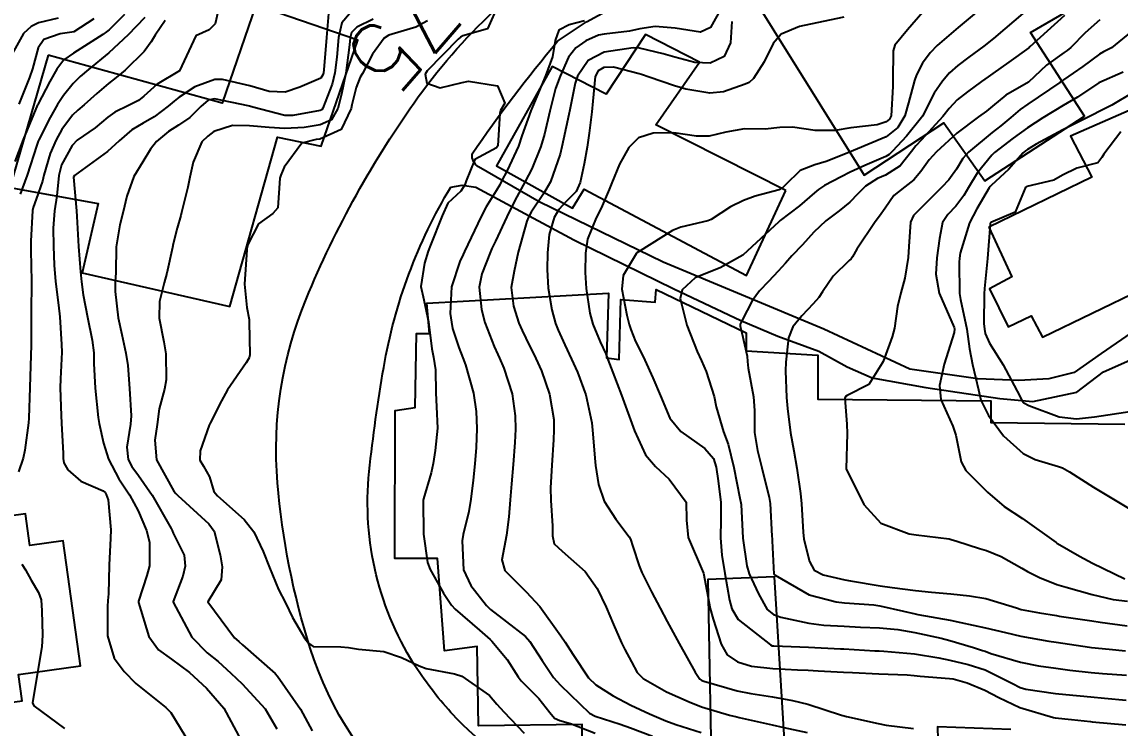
# Model space of a CAD drawing. Header units: metres. Extents: x 318500 to 325275, y 7408834 to 7428799.
# Drawn here: x 322560 to 322622.1, y 7421471.7 to 7421511.6 of the extents above; entities that cross this region are included whole.
import ezdxf
from ezdxf.enums import TextEntityAlignment as Align

# ---------------------------------------------------------------- set-up
doc = ezdxf.new("R2010")
doc.units = ezdxf.units.M
doc.header["$MEASUREMENT"] = 0
for name, color, linetype in [('Cotas', 45, 'Continuous'), ('Curvas de Nivel 1m', 11, 'Continuous'), ('Curvas de Nivel 5m', 15, 'Continuous'), ('Edificações', 30, 'Continuous'), ('Vias Primárias', 230, 'Continuous'), ('Vias Secundárias', 230, 'Continuous')]:
    doc.layers.add(name, color=color, linetype=linetype)
doc.styles.add('Style-STANDARD', font='STANDARD.shx')

msp = doc.modelspace()

# ---------------------------------------------------------------- linework, layer by layer
at = {"layer": 'Curvas de Nivel 1m', "flags": 128}
for points, elevation in [([(322571.143, 7421512.6), (322570.9, 7421511.524), (322570.559, 7421511.171), (322569.795, 7421510.846), (322568.87, 7421508.86), (322567.616, 7421508.115), (322566.848, 7421507.434), (322566.55, 7421507.179), (322565.986, 7421506.893), (322565.216, 7421506.523), (322564.83, 7421506.243), (322564.108, 7421505.633), (322563.09, 7421504.936), (322562.807, 7421504.647), (322562.204, 7421503.538), (322562.052, 7421502.947), (322561.93, 7421501.791), (322561.805, 7421500.95), (322561.733, 7421499.962), (322561.752, 7421498.95), (322561.79, 7421497.878), (322561.869, 7421496.948), (322562.032, 7421495.604), (322562.097, 7421494.946), (322562.208, 7421493.394), (322562.217, 7421492.944), (322562.137, 7421491.443), (322562.129, 7421490.945), (322562.178, 7421489.373), (322562.197, 7421488.944), (322562.292, 7421487.225), (322562.289, 7421486.943), (322562.325, 7421486.7), (322562.564, 7421486.307), (322563.292, 7421485.657), (322564.552, 7421485.118), (322564.662, 7421485.019), (322564.73, 7421484.907), (322564.841, 7421484.61), (322564.983, 7421482.903), (322564.976, 7421482.441), (322564.889, 7421480.904), (322564.851, 7421479.281), (322564.828, 7421478.905), (322564.805, 7421478.565), (322564.808, 7421476.904), (322565.178, 7421475.65), (322565.748, 7421474.89), (322566.41, 7421474.216), (322568.1, 7421472.854), (322568.386, 7421472.58), (322569.44, 7421470.839)], 778), ([(322578.918, 7421512.594), (322578.055, 7421511.581), (322577.86, 7421510.735), (322577.767, 7421509.625), (322577.652, 7421508.738), (322577.501, 7421508.1), (322576.982, 7421506.748), (322576.928, 7421506.66), (322576.838, 7421506.62), (322575.275, 7421506.332), (322574.833, 7421506.342), (322573.012, 7421506.798), (322572.841, 7421506.854), (322572.765, 7421506.877), (322570.847, 7421507.27), (322570.486, 7421507.194), (322570.071, 7421506.842), (322569.461, 7421506.221), (322568.824, 7421505.778), (322568.259, 7421505.425), (322567.571, 7421504.872), (322567.243, 7421504.439), (322566.798, 7421503.722), (322566.289, 7421502.888), (322565.894, 7421501.772), (322565.679, 7421500.896), (322565.492, 7421500.156), (322565.291, 7421498.902), (322565.27, 7421497.456), (322565.234, 7421496.902), (322565.228, 7421496.376), (322565.409, 7421494.899), (322565.606, 7421493.956), (322565.843, 7421492.892), (322565.943, 7421492.19), (322566.051, 7421490.889), (322566.145, 7421489.349), (322566.108, 7421488.887), (322565.899, 7421487.572), (322565.98, 7421486.889), (322566.175, 7421486.495), (322566.561, 7421485.987), (322567.337, 7421484.872), (322568.404, 7421482.979), (322568.457, 7421482.861), (322568.519, 7421482.72), (322569.131, 7421481.475), (322569.203, 7421480.849), (322569.062, 7421480.281), (322568.507, 7421478.859), (322568.507, 7421478.822), (322569.562, 7421476.839), (322570.431, 7421475.955), (322571.06, 7421475.454), (322571.768, 7421474.81), (322572.411, 7421474.191), (322573.712, 7421472.787), (322574.373, 7421471.654)], 776), ([(322586.92, 7421512.62), (322586.298, 7421511.227), (322584.893, 7421510.834), (322584.762, 7421510.772), (322584.625, 7421510.644), (322582.872, 7421508.866), (322582.765, 7421508.672), (322582.862, 7421508.168), (322583.623, 7421507.895), (322584.863, 7421508.194), (322585.226, 7421508.275), (322586.861, 7421508.016), (322587.269, 7421507.036), (322587.028, 7421506.617), (322586.981, 7421506.474), (322586.867, 7421504.619), (322586.809, 7421504.515), (322585.584, 7421503.85), (322585.083, 7421502.637), (322585.014, 7421502.41), (322584.781, 7421502.047), (322584.051, 7421501.37), (322583.731, 7421500.655), (322583.064, 7421498.994), (322582.936, 7421498.667), (322582.723, 7421497.978), (322582.526, 7421496.673), (322582.699, 7421495.915), (322582.952, 7421494.666), (322583.144, 7421493.142), (322583.235, 7421492.661), (322583.351, 7421491.958), (322583.369, 7421490.659), (322583.415, 7421489.861), (322583.457, 7421488.657), (322583.325, 7421487.397), (322583.218, 7421486.66), (322583.11, 7421486.123), (322582.667, 7421484.668), (322582.646, 7421484.571), (322582.674, 7421482.668), (322582.899, 7421481.059), (322583.045, 7421480.662), (322583.812, 7421479.318), (322584.253, 7421478.643), (322584.467, 7421478.414), (322585.834, 7421477.241), (322586.441, 7421476.71), (322586.532, 7421476.619), (322587.402, 7421475.578), (322588.03, 7421474.596), (322588.189, 7421474.366), (322588.413, 7421474.141), (322589.186, 7421473.363), (322589.81, 7421472.569), (322590.077, 7421472.256), (322590.383, 7421472.127), (322590.983, 7421471.952), (322592.373, 7421471.401)], 773), ([(322565.762, 7421512.042), (322564.894, 7421511.177), (322564.745, 7421511.06), (322564.542, 7421510.915), (322562.879, 7421509.856), (322562.341, 7421509.48), (322561.944, 7421508.949), (322561.55, 7421508.263), (322560.853, 7421506.96), (322560.84, 7421506.931), (322560.029, 7421504.972), (322559.555, 7421503.736)], 781), ([(322577.322, 7421512.335), (322577.19, 7421510.746), (322577.039, 7421508.915), (322577.018, 7421508.748), (322576.987, 7421508.629), (322576.865, 7421508.439), (322575.683, 7421507.942), (322574.853, 7421507.655), (322573.951, 7421507.691), (322572.858, 7421508.01), (322571.308, 7421508.378), (322570.863, 7421508.373), (322569.741, 7421507.962), (322568.848, 7421507.365), (322568.563, 7421507.144), (322568.239, 7421506.866), (322567.45, 7421506.255), (322566.825, 7421505.893), (322566.179, 7421505.53), (322565.454, 7421504.9), (322564.804, 7421504.291), (322562.936, 7421502.938), (322562.885, 7421502.842), (322563.048, 7421500.936), (322563.068, 7421500.623), (322563.167, 7421498.933), (322563.282, 7421497.498), (322563.332, 7421496.931), (322563.426, 7421496.202), (322563.68, 7421494.925), (322563.943, 7421493.638), (322564.023, 7421492.919), (322564.035, 7421492.311), (322564.112, 7421490.918), (322564.27, 7421489.25), (322564.327, 7421488.914), (322564.583, 7421487.802), (322564.861, 7421486.906), (322565.45, 7421485.787), (322566.052, 7421484.887), (322566.537, 7421483.989), (322567.004, 7421482.875), (322567.182, 7421482.205), (322567.174, 7421480.873), (322567.033, 7421480.326), (322566.558, 7421478.879), (322566.554, 7421478.794), (322567.135, 7421476.87), (322567.695, 7421476.124), (322568.427, 7421475.598), (322569.432, 7421474.84), (322570.407, 7421473.95), (322571.38, 7421472.815), (322572.363, 7421471.004)], 777), ([(322599.553, 7421512.451), (322598.909, 7421511.315), (322598.334, 7421511.038), (322596.908, 7421511.278), (322595.774, 7421511.368), (322594.901, 7421511.231), (322594.313, 7421511.105), (322592.896, 7421510.933), (322592.571, 7421510.867), (322591.857, 7421510.55), (322591.282, 7421510.16), (322590.881, 7421509.63), (322590.4, 7421508.567), (322590.143, 7421507.855), (322589.818, 7421506.575), (322589.51, 7421505.27), (322589.311, 7421504.583), (322588.797, 7421503.316), (322588.43, 7421502.595), (322587.843, 7421501.535), (322587.389, 7421500.611), (322586.746, 7421499.223), (322586.545, 7421498.819), (322586.455, 7421498.623), (322585.976, 7421497.373), (322585.825, 7421496.629), (322585.953, 7421495.365), (322586.148, 7421494.625), (322586.667, 7421493.281), (322586.871, 7421492.826), (322586.967, 7421492.615), (322587.223, 7421492.039), (322587.695, 7421490.604), (322587.864, 7421489.348), (322587.88, 7421488.601), (322587.844, 7421487.853), (322587.742, 7421486.603), (322587.651, 7421485.516), (322587.572, 7421484.605), (322587.494, 7421483.647), (322587.359, 7421482.607), (322587.096, 7421481.202), (322587.27, 7421480.608), (322588.482, 7421479.407), (322589.244, 7421478.578), (322590.445, 7421476.912), (322590.683, 7421476.558), (322591.109, 7421475.878), (322592.012, 7421474.544), (322592.414, 7421474.14), (322593.398, 7421473.518), (322594.397, 7421472.989), (322595.446, 7421472.494), (322596.385, 7421472.116), (322596.948, 7421471.908), (322598.375, 7421471.44)], 771), ([(322610.919, 7421512.176), (322610.043, 7421511.174), (322609.331, 7421510.316), (322609.226, 7421509.985), (322609.217, 7421508.317), (322609.209, 7421507.973), (322609.12, 7421506.317), (322609.033, 7421506.123), (322608.837, 7421505.973), (322608.319, 7421505.812), (322606.833, 7421505.63), (322605.956, 7421505.488), (322604.831, 7421505.495), (322603.548, 7421505.678), (322602.832, 7421505.648), (322601.989, 7421505.57), (322600.832, 7421505.584), (322599.773, 7421505.389), (322598.827, 7421505.158), (322598.12, 7421505.174), (322596.829, 7421505.355), (322595.662, 7421505.332), (322594.826, 7421505.076), (322594.284, 7421504.518), (322593.75, 7421503.582), (322593.321, 7421502.532), (322593.165, 7421502.154), (322592.77, 7421501.227), (322592.555, 7421500.75), (322592.442, 7421500.543), (322591.949, 7421499.347), (322591.842, 7421498.549), (322591.822, 7421497.451), (322591.87, 7421496.548), (322592.078, 7421495.157), (322592.251, 7421494.544), (322592.67, 7421493.534), (322592.976, 7421492.849), (322593.1, 7421492.533), (322593.377, 7421491.801), (322593.864, 7421490.521), (322594.6, 7421488.51), (322595.233, 7421487.147), (322595.783, 7421486.492), (322596.569, 7421485.772), (322597.523, 7421484.47), (322597.55, 7421483.454), (322597.647, 7421482.469), (322598.5, 7421480.46), (322598.883, 7421478.454), (322599.051, 7421477.861), (322599.506, 7421476.444), (322599.837, 7421475.842), (322600.43, 7421475.438), (322601.213, 7421475.203), (322602.427, 7421475.058), (322603.822, 7421474.99), (322604.426, 7421474.964), (322604.99, 7421474.936), (322606.425, 7421474.868), (322606.926, 7421474.844), (322608.425, 7421474.772), (322610.023, 7421474.705), (322610.424, 7421474.665), (322610.761, 7421474.633), (322612.422, 7421474.5), (322612.629, 7421474.474), (322613.418, 7421474.255), (322614.414, 7421473.835), (322615.216, 7421473.424), (322616.4, 7421472.869), (322618.296, 7421472.287), (322618.391, 7421472.276), (322619.322, 7421472.176), (322620.389, 7421472.064), (322620.49, 7421472.057), (322622.386, 7421471.886)], 768), ([(322614.044, 7421512.259), (322612.91, 7421511.303), (322611.725, 7421510.288), (322611.316, 7421509.871), (322610.885, 7421509.288), (322610.547, 7421508.631), (322610.438, 7421508.304), (322610.104, 7421507.055), (322609.897, 7421506.309), (322609.5, 7421505.647), (322608.828, 7421505.125), (322606.986, 7421504.348), (322606.866, 7421504.303), (322606.819, 7421504.282), (322605.443, 7421503.738), (322604.807, 7421503.536), (322603.969, 7421503.222), (322603.123, 7421502.397), (322602.962, 7421502.223), (322602.786, 7421502.134), (322601.429, 7421501.772), (322600.776, 7421501.528), (322600.039, 7421501.173), (322598.945, 7421500.457), (322598.759, 7421500.369), (322597.216, 7421500.014), (322596.753, 7421499.828), (322594.921, 7421498.687), (322594.741, 7421498.563), (322594.693, 7421498.511), (322593.959, 7421497.283), (322593.883, 7421496.522), (322594.165, 7421495.041), (322594.296, 7421494.516), (322594.39, 7421494.227), (322594.67, 7421493.557), (322595.025, 7421492.866), (322595.197, 7421492.502), (322595.633, 7421491.507), (322596.082, 7421490.488), (322596.611, 7421489.229), (322597.229, 7421488.474), (322598.59, 7421487.5), (322599.063, 7421486.931), (322599.216, 7421486.45), (322599.345, 7421485.671), (322599.493, 7421484.446), (322599.495, 7421483.487), (322599.459, 7421482.446), (322599.541, 7421481.475), (322599.714, 7421480.442), (322599.981, 7421478.934), (322600.115, 7421478.435), (322600.461, 7421477.844), (322602.297, 7421476.402), (322602.395, 7421476.356), (322602.439, 7421476.349), (322602.492, 7421476.347), (322604.439, 7421476.263), (322606.263, 7421476.177), (322606.438, 7421476.169), (322608.188, 7421476.074), (322608.437, 7421476.061), (322608.705, 7421476.05), (322610.436, 7421475.892), (322611.816, 7421475.661), (322612.433, 7421475.538), (322613.473, 7421475.297), (322614.427, 7421474.982), (322615.984, 7421474.224), (322616.417, 7421473.993), (322616.736, 7421473.894), (322618.412, 7421473.659), (322619.002, 7421473.591), (322620.409, 7421473.456), (322621.176, 7421473.385), (322622.407, 7421473.278)], 767), ([(322616.701, 7421512.223), (322614.904, 7421510.689), (322614.357, 7421510.248), (322613.52, 7421509.631), (322612.883, 7421509.166), (322612.411, 7421508.743), (322612.027, 7421508.283), (322611.558, 7421507.591), (322610.885, 7421506.299), (322610.839, 7421506.228), (322609.979, 7421505.158), (322609.187, 7421504.316), (322609.002, 7421504.133), (322608.815, 7421504.017), (322607.629, 7421503.516), (322606.802, 7421503.121), (322606.283, 7421502.872), (322605.345, 7421502.372), (322605.017, 7421502.146), (322604.784, 7421501.954), (322603.928, 7421501.233), (322602.843, 7421500.399), (322602.799, 7421500.361), (322602.759, 7421500.323), (322600.74, 7421498.43), (322599.457, 7421497.721), (322598.725, 7421497.433), (322598.039, 7421497.148), (322597.296, 7421496.474), (322597.187, 7421495.991), (322597.556, 7421494.471), (322598.146, 7421492.984), (322598.393, 7421492.463), (322598.651, 7421491.866), (322599.101, 7421490.453), (322599.215, 7421489.857), (322599.646, 7421488.444), (322599.906, 7421487.753), (322600.217, 7421486.435), (322600.554, 7421484.706), (322600.624, 7421484.429), (322600.634, 7421484.344), (322600.727, 7421482.427), (322600.953, 7421480.872), (322601.095, 7421480.421), (322601.617, 7421479.279), (322602.111, 7421478.405), (322602.466, 7421478.117), (322602.887, 7421477.973), (322604.459, 7421477.62), (322605.312, 7421477.513), (322606.457, 7421477.457), (322607.38, 7421477.412), (322608.456, 7421477.361), (322609.496, 7421477.268), (322610.452, 7421477.097), (322611.951, 7421476.774), (322612.446, 7421476.653), (322613.767, 7421476.25), (322614.289, 7421476.093), (322614.438, 7421476.038), (322614.765, 7421475.909), (322616.432, 7421475.423), (322617.451, 7421475.225), (322618.429, 7421475.081), (322619.226, 7421474.976), (322620.427, 7421474.848), (322621.062, 7421474.789), (322622.426, 7421474.694)], 766), ([(322562.007, 7421511.846), (322560.899, 7421511.566), (322560.487, 7421511.375), (322560.054, 7421510.973), (322559.028, 7421509.144)], 783), ([(322568.057, 7421511.714), (322567.504, 7421510.874), (322567.269, 7421510.493), (322566.881, 7421509.953), (322565.81, 7421508.896), (322565.289, 7421508.478), (322564.859, 7421508.15), (322564.199, 7421507.57), (322563.479, 7421506.93), (322563.128, 7421506.643), (322562.831, 7421506.359), (322562.228, 7421505.537), (322561.901, 7421504.949), (322561.565, 7421504.189), (322561.203, 7421502.956), (322561.12, 7421502.621), (322560.77, 7421501.602), (322560.59, 7421501.135), (322560.554, 7421500.963), (322560.467, 7421499.231), (322560.462, 7421498.964), (322560.464, 7421498.7), (322560.503, 7421496.963), (322560.487, 7421495.159), (322560.485, 7421494.963), (322560.479, 7421493.136), (322560.475, 7421492.963), (322560.465, 7421492.779), (322560.411, 7421490.963), (322560.347, 7421489.221), (322560.328, 7421488.964), (322560.132, 7421487.411), (322560.028, 7421486.968), (322559.778, 7421486.187)], 779), ([(322564.027, 7421511.8), (322562.892, 7421511.067), (322562.794, 7421511.038), (322562.129, 7421510.948), (322561.205, 7421510.639), (322560.882, 7421510.156), (322560.557, 7421508.965), (322560.387, 7421508.491), (322559.793, 7421506.976)], 782), ([(322582.905, 7421511.693), (322582.246, 7421511.333), (322580.894, 7421510.935), (322580.719, 7421510.876), (322580.441, 7421510.704), (322579.785, 7421509.807), (322579.218, 7421508.717), (322579.091, 7421508.493), (322578.858, 7421507.913), (322578.627, 7421506.939), (322578.588, 7421506.724), (322578.018, 7421505.536), (322576.814, 7421505.003), (322576.594, 7421504.972), (322575.788, 7421504.765), (322574.796, 7421503.411), (322574.61, 7421502.964), (322574.552, 7421502.782), (322574.432, 7421501.116), (322574.158, 7421500.786), (322573.343, 7421500.202), (322572.734, 7421499.038), (322572.69, 7421498.841), (322572.683, 7421498.801), (322572.673, 7421498.745), (322572.55, 7421496.802), (322572.69, 7421495.474), (322572.805, 7421494.799), (322572.817, 7421494.659), (322572.854, 7421492.798), (322572.819, 7421492.628), (322572.645, 7421492.346), (322571.58, 7421490.816), (322571.244, 7421490.197), (322570.602, 7421488.944), (322570.564, 7421488.867), (322570.548, 7421488.831), (322570.047, 7421487.369), (322570.02, 7421486.838), (322570.239, 7421486.508), (322570.561, 7421485.895), (322570.806, 7421485.079), (322571.015, 7421484.823), (322572.53, 7421483.49), (322573.084, 7421482.794), (322573.608, 7421481.69), (322573.958, 7421480.785), (322574.481, 7421479.53), (322574.871, 7421478.774), (322575.267, 7421477.959), (322575.953, 7421476.757), (322576.174, 7421476.491), (322576.436, 7421476.309), (322578.002, 7421476.293), (322578.435, 7421476.25), (322578.993, 7421476.156), (322580.433, 7421476.021), (322581.434, 7421475.689), (322582.425, 7421475.213), (322582.828, 7421475.068), (322584.421, 7421474.756), (322584.835, 7421474.636), (322586.404, 7421473.539), (322586.823, 7421473.04), (322587.223, 7421472.608), (322588.372, 7421471.409)], 774), ([(322591.769, 7421511.689), (322590.904, 7421511.469), (322590.318, 7421511.15), (322590.127, 7421510.571), (322589.964, 7421509.657), (322589.571, 7421508.579), (322588.843, 7421506.819), (322588.745, 7421506.591), (322588.234, 7421505.184), (322588.036, 7421504.602), (322587.4, 7421503.215), (322587.083, 7421502.616), (322586.982, 7421502.423), (322586.782, 7421502.066), (322586.223, 7421501.17), (322585.937, 7421500.628), (322585.549, 7421499.835), (322584.982, 7421498.638), (322584.908, 7421498.467), (322584.732, 7421498.079), (322584.265, 7421496.647), (322584.189, 7421495.146), (322584.25, 7421494.646), (322584.32, 7421494.289), (322584.666, 7421493.225), (322584.899, 7421492.638), (322585.049, 7421492.241), (322585.494, 7421490.631), (322585.646, 7421489.598), (322585.688, 7421488.629), (322585.65, 7421487.568), (322585.577, 7421486.63), (322585.481, 7421485.716), (322585.348, 7421484.632), (322585.234, 7421483.938), (322584.922, 7421482.636), (322584.86, 7421482.293), (322584.939, 7421480.636), (322585.353, 7421479.766), (322586.239, 7421478.622), (322586.467, 7421478.394), (322587.358, 7421477.705), (322588.444, 7421476.879), (322588.694, 7421476.586), (322589.38, 7421475.526), (322590.033, 7421474.566), (322590.205, 7421474.351), (322590.413, 7421474.124), (322592.059, 7421472.543), (322592.387, 7421472.373), (322593.789, 7421471.926), (322594.378, 7421471.719), (322595.615, 7421471.247)], 772), ([(322606.452, 7421511.894), (322604.912, 7421511.581), (322603.931, 7421511.368), (322602.905, 7421510.936), (322602.443, 7421510.407), (322601.932, 7421509.366), (322601.343, 7421508.423), (322601.092, 7421508.201), (322600.865, 7421508.105), (322599.629, 7421507.678), (322598.857, 7421507.599), (322597.511, 7421507.823), (322596.863, 7421508.002), (322595.432, 7421508.502), (322595.01, 7421508.646), (322594.872, 7421508.691), (322593.41, 7421509.067), (322592.875, 7421509.039), (322592.548, 7421508.868), (322592.377, 7421508.545), (322592.247, 7421507.148), (322592.19, 7421506.547), (322592.043, 7421505.332), (322591.926, 7421504.549), (322591.756, 7421503.6), (322591.534, 7421502.553), (322591.299, 7421502.038), (322590.774, 7421501.507), (322590.323, 7421501.01), (322590.07, 7421500.57), (322589.776, 7421499.601), (322589.68, 7421498.576), (322589.675, 7421497.627), (322589.72, 7421496.575), (322589.926, 7421495.337), (322590.143, 7421494.568), (322590.297, 7421494.187), (322590.668, 7421493.369), (322591.038, 7421492.556), (322591.38, 7421491.822), (322591.858, 7421490.548), (322592.186, 7421488.964), (322592.233, 7421488.544), (322592.372, 7421486.753), (322592.392, 7421486.542), (322592.564, 7421485.469), (322592.887, 7421484.535), (322593.555, 7421483.505), (322594.309, 7421482.513), (322594.383, 7421482.376), (322594.515, 7421481.971), (322594.863, 7421480.864), (322595.011, 7421480.502), (322595.569, 7421479.408), (322596.056, 7421478.486), (322596.459, 7421477.72), (322597.138, 7421476.473), (322598.033, 7421474.855), (322598.304, 7421474.461), (322598.419, 7421474.391), (322598.525, 7421474.352), (322600.411, 7421473.809), (322601.181, 7421473.646), (322602.406, 7421473.461), (322603.537, 7421473.254), (322604.4, 7421473.047), (322606.311, 7421472.432), (322606.391, 7421472.405), (322606.592, 7421472.347), (322608.384, 7421471.95), (322608.84, 7421471.859), (322610.381, 7421471.668)], 769), ([(322620.916, 7421511.743), (322620.085, 7421511.002), (322619.275, 7421510.186), (322619.075, 7421510.01), (322618.895, 7421509.888), (322617.913, 7421509.176), (322616.884, 7421508.22), (322615.602, 7421507.49), (322614.849, 7421506.859), (322614.516, 7421506.574), (322614.05, 7421506.252), (322612.831, 7421505.327), (322611.682, 7421504.287), (322611.272, 7421503.834), (322610.803, 7421503.166), (322610.408, 7421502.692), (322609.894, 7421502.309), (322609.279, 7421501.819), (322608.772, 7421501.092), (322608.455, 7421500.634), (322608.219, 7421500.328), (322607.171, 7421498.77), (322606.93, 7421498.347), (322606.85, 7421498.237), (322606.737, 7421498.138), (322605.84, 7421497.246), (322605.228, 7421496.372), (322605.032, 7421496.048), (322604.7, 7421495.681), (322604.061, 7421495.015), (322603.562, 7421494.391), (322603.305, 7421493.762), (322603.16, 7421492.395), (322603.149, 7421491.899), (322603.197, 7421490.394), (322603.252, 7421489.762), (322603.423, 7421488.392), (322603.606, 7421487.374), (322603.79, 7421486.388), (322603.987, 7421484.958), (322604.043, 7421484.385), (322604.137, 7421482.773), (322604.185, 7421482.383), (322604.507, 7421481.116), (322604.761, 7421480.635), (322605.266, 7421480.369), (322606.496, 7421480.075), (322606.822, 7421480.019), (322608.491, 7421479.742), (322609.167, 7421479.637), (322610.488, 7421479.475), (322611.392, 7421479.381), (322612.485, 7421479.282), (322613.556, 7421479.182), (322614.482, 7421479.024), (322616.203, 7421478.494), (322616.473, 7421478.411), (322617.503, 7421478.205), (322618.468, 7421478.054), (322618.627, 7421478.028), (322620.464, 7421477.754), (322620.938, 7421477.68), (322622.46, 7421477.48)], 764), ([(322622.911, 7421511.25), (322621.579, 7421510.16), (322621.125, 7421509.938), (322620.895, 7421509.806), (322619.953, 7421509.11), (322618.872, 7421508.348), (322618.784, 7421508.279), (322618.666, 7421508.193), (322616.851, 7421506.978), (322616.406, 7421506.665), (322615.896, 7421506.229), (322615.322, 7421505.748), (322614.831, 7421505.368), (322613.489, 7421504.26), (322613.178, 7421503.901), (322612.806, 7421503.304), (322612.373, 7421502.7), (322611.991, 7421502.282), (322611.388, 7421501.683), (322610.772, 7421501.08), (322610.388, 7421500.682), (322610.217, 7421500.305), (322610.123, 7421498.93), (322610.074, 7421498.307), (322609.895, 7421497.136), (322609.667, 7421496.31), (322609.471, 7421495.54), (322609.299, 7421494.314), (322609.179, 7421493.811), (322608.661, 7421492.432), (322608.619, 7421492.321), (322607.858, 7421491.115), (322606.632, 7421490.499), (322606.533, 7421490.45), (322606.501, 7421490.352), (322606.608, 7421488.886), (322606.632, 7421488.35), (322606.58, 7421486.35), (322607.578, 7421484.335), (322608.535, 7421483.291), (322610.143, 7421482.687), (322610.525, 7421482.624), (322612.404, 7421482.39), (322612.521, 7421482.364), (322612.837, 7421482.265), (322614.122, 7421481.852), (322614.515, 7421481.738), (322615.346, 7421481.397), (322616.505, 7421480.746), (322616.839, 7421480.551), (322617.502, 7421480.205), (322618.494, 7421479.823), (322619.012, 7421479.662), (322620.486, 7421479.251), (322621.665, 7421478.966), (322622.481, 7421478.868)], 763), ([(322622.246, 7421508.783), (322620.87, 7421508.186), (322619.66, 7421507.38), (322618.851, 7421506.901), (322617.704, 7421506.207), (322616.834, 7421505.633), (322616.013, 7421505.043), (322614.97, 7421504.239), (322614.89, 7421504.168), (322614.818, 7421504.093), (322613.987, 7421503.068), (322613.498, 7421502.259), (322613.236, 7421501.811), (322612.774, 7421501.211), (322612.316, 7421500.728), (322612.03, 7421500.281), (322611.848, 7421499.38), (322611.711, 7421498.285), (322611.65, 7421497.363), (322611.831, 7421496.283), (322612.681, 7421494.345), (322612.697, 7421494.27), (322612.678, 7421494.071), (322612.117, 7421492.278), (322611.853, 7421491.071), (322611.926, 7421490.281), (322612.608, 7421488.77), (322612.774, 7421488.267), (322613.074, 7421486.752), (322613.34, 7421486.259), (322614.562, 7421485.041), (322615.516, 7421484.23), (322616.54, 7421483.551), (322618.443, 7421482.191), (322618.488, 7421482.159), (322618.52, 7421482.141), (322619.761, 7421481.419), (322620.509, 7421481.015), (322622.339, 7421480.142)], 762), ([(322622.863, 7421507.672), (322621.601, 7421506.909), (322620.845, 7421506.536), (322620.606, 7421506.41), (322620.153, 7421506.177), (322618.833, 7421505.517), (322617.321, 7421504.709), (322616.822, 7421504.411), (322616.709, 7421504.334), (322616.592, 7421504.222), (322615.756, 7421503.28), (322614.792, 7421502.398), (322614.716, 7421502.316), (322614.67, 7421502.242), (322613.967, 7421501.057), (322613.554, 7421500.258), (322613.021, 7421498.544), (322612.978, 7421498.266), (322612.968, 7421498.035), (322612.979, 7421496.266), (322613.041, 7421495.928), (322613.402, 7421494.259), (322613.546, 7421493.134), (322613.717, 7421492.254), (322614.057, 7421490.83), (322614.197, 7421490.246), (322614.617, 7421489.371), (322615.477, 7421488.231), (322616.59, 7421487.221), (322617.259, 7421486.882), (322618.583, 7421486.483), (322618.8, 7421486.405), (322619.213, 7421486.181), (322620.567, 7421485.321), (322622.55, 7421484.14)], 761), ([(322559.964, 7421480.968), (322560.158, 7421480.636), (322560.481, 7421480.055), (322560.892, 7421479.372), (322561.053, 7421478.951), (322561.091, 7421478.32), (322561.123, 7421476.95), (322561.096, 7421476.284), (322560.863, 7421474.953), (322560.556, 7421473.122), (322560.633, 7421472.956), (322562.371, 7421471.669)], 779)]:
    msp.add_lwpolyline(points, dxfattribs=dict(at, elevation=elevation))
at = {"layer": 'Curvas de Nivel 5m', "flags": 128}
for points, elevation in [([(322618.918, 7421511.997), (322616.967, 7421510.219), (322616.93, 7421510.189), (322616.899, 7421510.164), (322615.773, 7421509.344), (322614.877, 7421508.714), (322614.601, 7421508.517), (322614.236, 7421508.25), (322613.443, 7421507.68), (322612.854, 7421507.226), (322612.399, 7421506.724), (322612.047, 7421506.282), (322610.827, 7421504.963), (322610.508, 7421504.619), (322610.272, 7421504.305), (322609.63, 7421503.489), (322608.8, 7421502.969), (322608.352, 7421502.771), (322607.673, 7421502.337), (322607.226, 7421501.901), (322606.776, 7421501.439), (322606.182, 7421500.945), (322605.425, 7421500.37), (322604.754, 7421499.741), (322604.104, 7421499.029), (322603.506, 7421498.392), (322603.143, 7421497.987), (322602.727, 7421497.526), (322602.181, 7421496.945), (322601.669, 7421496.416), (322601.26, 7421495.864), (322600.685, 7421494.754), (322600.577, 7421494.536), (322600.571, 7421494.432), (322600.591, 7421494.344), (322600.676, 7421494.039), (322600.969, 7421492.731), (322600.995, 7421492.425), (322601.035, 7421492.044), (322601.326, 7421490.42), (322601.387, 7421489.65), (322601.4, 7421488.418), (322601.557, 7421487.383), (322601.798, 7421486.412), (322602.222, 7421484.738), (322602.275, 7421484.404), (322602.378, 7421482.546), (322602.388, 7421482.402), (322602.397, 7421482.28), (322602.492, 7421480.4), (322602.5, 7421480.383), (322602.56, 7421480.339), (322604.483, 7421479.232), (322606.002, 7421478.832), (322606.477, 7421478.788), (322608.143, 7421478.657), (322608.474, 7421478.606), (322609.818, 7421478.307), (322610.468, 7421478.16), (322610.637, 7421478.128), (322612.463, 7421477.791), (322613.054, 7421477.668), (322614.457, 7421477.373), (322615.587, 7421477.094), (322616.45, 7421476.889), (322618.03, 7421476.613), (322618.445, 7421476.55), (322620.337, 7421476.266), (322620.441, 7421476.254), (322621.446, 7421476.15), (322622.364, 7421476.065)], 765), ([(322566.905, 7421511.883), (322566.422, 7421511.362), (322565.967, 7421510.894), (322564.88, 7421509.886), (322563.725, 7421508.927), (322563.265, 7421508.533), (322562.858, 7421508.134), (322562.321, 7421507.472), (322561.983, 7421506.949), (322561.56, 7421506.222), (322560.916, 7421504.959), (322560.886, 7421504.882), (322560.807, 7421504.65), (322560.251, 7421502.968), (322559.857, 7421501.89)], 780), ([(322579.832, 7421511.785), (322578.899, 7421511.328), (322578.596, 7421511.023), (322578.53, 7421510.725), (322578.494, 7421510.334), (322578.287, 7421508.729), (322578.044, 7421507.54), (322577.824, 7421506.735), (322577.473, 7421506.098), (322576.826, 7421505.802), (322575.931, 7421505.656), (322574.822, 7421505.602), (322573.953, 7421505.658), (322572.824, 7421505.747), (322571.865, 7421505.774), (322570.819, 7421505.42), (322570.484, 7421505.166), (322570.146, 7421504.84), (322569.65, 7421503.699), (322569.462, 7421502.85), (322569.342, 7421502.291), (322568.988, 7421500.857), (322568.94, 7421500.674), (322568.746, 7421499.959), (322568.521, 7421499.074), (322568.471, 7421498.863), (322568.158, 7421497.424), (322568.008, 7421496.867), (322567.743, 7421495.821), (322567.718, 7421494.87), (322567.989, 7421493.538), (322568.096, 7421492.866), (322568.116, 7421491.384), (322568.027, 7421490.866), (322567.73, 7421489.752), (322567.602, 7421488.87), (322567.486, 7421487.971), (322567.566, 7421486.87), (322568.552, 7421485.1), (322568.66, 7421484.967), (322568.774, 7421484.857), (322570.526, 7421483.244), (322570.83, 7421482.825), (322571.172, 7421481.486), (322571.288, 7421480.818), (322571.227, 7421480.081), (322570.47, 7421478.83), (322571.993, 7421476.807), (322572.224, 7421476.589), (322572.436, 7421476.407), (322574.285, 7421474.781), (322574.418, 7421474.638), (322575.718, 7421472.76), (322576.372, 7421471.545)], 775), ([(322600.116, 7421511.646), (322600.035, 7421510.443), (322599.669, 7421509.667), (322598.882, 7421509.286), (322598.014, 7421509.338), (322596.887, 7421509.64), (322596.223, 7421509.823), (322594.886, 7421510.138), (322594.53, 7421510.159), (322592.884, 7421509.914), (322591.981, 7421509.447), (322591.373, 7421508.555), (322591.256, 7421508.164), (322590.92, 7421506.559), (322590.905, 7421506.494), (322590.836, 7421506.118), (322590.501, 7421504.565), (322590.395, 7421504.147), (322589.846, 7421502.574), (322589.462, 7421501.898), (322588.764, 7421500.86), (322588.661, 7421500.692), (322588.615, 7421500.592), (322588.516, 7421500.352), (322588.035, 7421498.601), (322587.796, 7421497.532), (322587.636, 7421496.606), (322587.753, 7421495.545), (322588.065, 7421494.599), (322588.247, 7421494.168), (322588.667, 7421493.311), (322588.906, 7421492.83), (322589.021, 7421492.585), (322589.337, 7421491.892), (322589.807, 7421490.572), (322590.036, 7421489.141), (322590.046, 7421488.568), (322590.015, 7421487.989), (322589.922, 7421486.57), (322589.859, 7421485.272), (322589.864, 7421484.57), (322589.964, 7421483.133), (322589.967, 7421482.568), (322590.065, 7421482.116), (322590.511, 7421481.697), (322591.818, 7421480.547), (322592.486, 7421479.597), (322593.002, 7421478.532), (322593.42, 7421477.562), (322593.863, 7421476.519), (322594.053, 7421476.133), (322594.429, 7421475.446), (322594.759, 7421474.841), (322595.1, 7421474.5), (322596.409, 7421473.749), (322597.694, 7421473.173), (322598.397, 7421472.908), (322599.979, 7421472.436), (322600.389, 7421472.331), (322600.516, 7421472.3), (322602.382, 7421471.873), (322603.044, 7421471.73), (322604.376, 7421471.442)], 770), ([(322622.1, 7421505.415), (322621.14, 7421504.157), (322621.024, 7421503.95), (322620.812, 7421503.65), (322619.626, 7421503.359), (322618.802, 7421502.963), (322618.311, 7421502.683), (322616.791, 7421502.319), (322616.732, 7421502.28), (322616.694, 7421502.221), (322616.129, 7421500.867), (322614.761, 7421500.283), (322614.737, 7421500.264), (322614.726, 7421500.241), (322614.713, 7421500.194), (322614.571, 7421498.243), (322614.402, 7421496.557), (322614.377, 7421496.245), (322614.361, 7421494.569), (322614.395, 7421494.244), (322614.44, 7421494.006), (322614.672, 7421493.462), (322615.449, 7421492.232), (322616.389, 7421490.467), (322616.516, 7421490.221), (322616.628, 7421490.089), (322616.904, 7421489.938), (322618.617, 7421489.299), (322619.607, 7421489.183), (322620.617, 7421489.29), (322621.37, 7421489.401), (322622.622, 7421489.603)], 760)]:
    msp.add_lwpolyline(points, dxfattribs=dict(at, elevation=elevation))
at = {"layer": 'Edificações'}
for points in [[(322599.973, 7421515.173), (322607.597, 7421502.955), (322612.102, 7421505.927), (322614.417, 7421502.645), (322620.061, 7421506.295), (322616.99, 7421511.025), (322622.431, 7421514.191), (322626.175, 7421517.933), (322622.098, 7421524.836), (322619.685, 7421523.089), (322619.186, 7421523.921), (322615.775, 7421521.509), (322614.693, 7421523.256), (322610.533, 7421520.678), (322604.46, 7421516.935), (322604.127, 7421517.601)], [(322561.451, 7421509.739), (322559.28, 7421502.254), (322564.265, 7421501.358), (322563.369, 7421497.44), (322571.717, 7421495.531), (322574.407, 7421505.11), (322576.894, 7421504.596), (322578.955, 7421510.597), (322573.192, 7421512.576), (322571.287, 7421507.029)], [(322614.638, 7421500.025), (322615.944, 7421497.206), (322614.69, 7421496.527), (322615.737, 7421494.38), (322617.043, 7421495.006), (322617.669, 7421493.805), (322623.287, 7421496.512), (322623.865, 7421495.411), (322635.043, 7421502.23), (322629.682, 7421510.729), (322628.073, 7421509.591), (322626.86, 7421511.488), (322624.699, 7421510.223), (322625.806, 7421508.484), (322623.486, 7421507.009), (322619.269, 7421505.164), (322620.475, 7421502.841)], [(322603.165, 7421502.086), (322595.811, 7421505.803), (322598.29, 7421509.354), (322595.233, 7421510.923), (322593.001, 7421507.537), (322589.944, 7421509.106), (322586.804, 7421503.49), (322591.101, 7421501.095), (322591.762, 7421502.169), (322600.934, 7421497.296)], [(322554.383, 7421480.951), (322555.525, 7421472.636), (322559.97, 7421473.246), (322559.766, 7421474.729), (322563.273, 7421475.21), (322562.303, 7421482.277), (322560.402, 7421482.016), (322560.156, 7421483.804), (322558.129, 7421483.525), (322558.038, 7421484.191), (322554.513, 7421483.707), (322554.877, 7421481.051)]]:
    msp.add_lwpolyline(points, close=True, dxfattribs=at)
for points in [[(322591.643, 7421468.213), (322591.643, 7421471.901), (322585.787, 7421471.821), (322585.707, 7421476.311), (322583.861, 7421476.071), (322583.46, 7421481.283), (322581.054, 7421481.283), (322581.077, 7421489.66), (322582.205, 7421489.821), (322582.285, 7421494.01), (322583.011, 7421494.01), (322582.86, 7421495.73), (322593.129, 7421496.289), (322593.027, 7421492.631), (322593.739, 7421492.529), (322593.84, 7421495.933), (322595.772, 7421495.781), (322595.823, 7421496.492), (322600.915, 7421494.049), (322600.915, 7421493.033), (322604.982, 7421492.779), (322604.982, 7421490.289), (322614.76, 7421490.193), (322614.76, 7421488.971), (322622.341, 7421488.89)], [(322603.396, 7421466.067), (322602.518, 7421480.254), (322598.756, 7421480.094), (322598.996, 7421467.134)], [(322615.89, 7421471.618), (322611.747, 7421471.777), (322611.906, 7421465.326)]]:
    msp.add_lwpolyline(points, dxfattribs=at)
at = {"layer": 'Vias Primárias'}
for points in [[(323715.644, 7420145.548, 0), (323709.04, 7420132.939)], [(323831.088, 7420001.787, 0), (323833.844, 7420008.443, 0.220888)], [(322591.915, 7421462.677, -0.282798), (322576.263, 7421476.216, -0.055729), (322574.415, 7421485.568, -0.119641), (322576.031, 7421495.948, -0.057281), (322582.38, 7421507.381, -0.108904), (322592.65, 7421516.617), (322602.357, 7421521.817), (322606.059, 7421523.673), (322609.082, 7421526.556), (322620.648, 7421533.998), (322626.01, 7421537.985, 0.152608), (322635.863, 7421551.541), (322637.657, 7421558.159), (322638.357, 7421565.625), (322638.124, 7421577.776), (322637.774, 7421586.525, -0.106789), (322639.325, 7421595.414, -0.062891), (322643.753, 7421603.309, -0.007666), (322649.978, 7421611.462, -0.02543), (322655.007, 7421617.216, 0.01554), (322659.794, 7421622.479, 0.334514)], [(322585.427, 7421504.163, -0.025824), (322590.256, 7421510.53), (322591.897, 7421511.63), (322609.24, 7421521.048), (322625.773, 7421531.43), (322630.708, 7421534.999), (322636.716, 7421538.918), (322637.956, 7421540.433), (322638.921, 7421541.673), (322639.747, 7421542.224)], [(322591.081, 7421467.761, -0.102067), (322584.526, 7421472.265, -0.045668), (322582.335, 7421475.007, -0.173417), (322579.604, 7421486.2, -0.016864), (322580.421, 7421492.09, -0.092521), (322584.214, 7421502.289)]]:
    msp.add_lwpolyline(points, format="xyb", dxfattribs=at)
at = {"layer": 'Vias Secundárias'}
msp.add_lwpolyline([(322622.689, 7421494.038), (322620.992, 7421492.877), (322619.473, 7421491.805), (322618.044, 7421491.448), (322616.346, 7421491.359), (322614.024, 7421491.448), (322610.182, 7421491.984), (322605.309, 7421494.259), (322596.224, 7421498.035), (322589.208, 7421501.452), (322585.79, 7421503.43, -0.301798), (322585.427, 7421504.163, 4.520672)], format="xyb", dxfattribs=at)
msp.add_lwpolyline([(322584.214, 7421502.289), (322584.858, 7421502.401), (322585.634, 7421502.29), (322591.18, 7421499.297), (322596.837, 7421496.525), (322600.609, 7421494.751), (322602.716, 7421493.864), (322605.029, 7421493.005), (322606.63, 7421492.116), (322608.053, 7421491.494), (322611.076, 7421490.96), (322615.256, 7421490.338), (322617.124, 7421490.16), (322619.614, 7421490.694), (322621.126, 7421491.849), (322624.149, 7421493.183)], dxfattribs=at)

# ---------------------------------------------------------------- texts
at = {"layer": 'Cotas', "style": 'Style-STANDARD'}
msp.add_text('775', height=4, rotation=228.89055, dxfattribs=at).set_placement((322582.545, 7421512, 775), align=Align.MIDDLE_CENTER)

doc.saveas('drawing.dxf')
